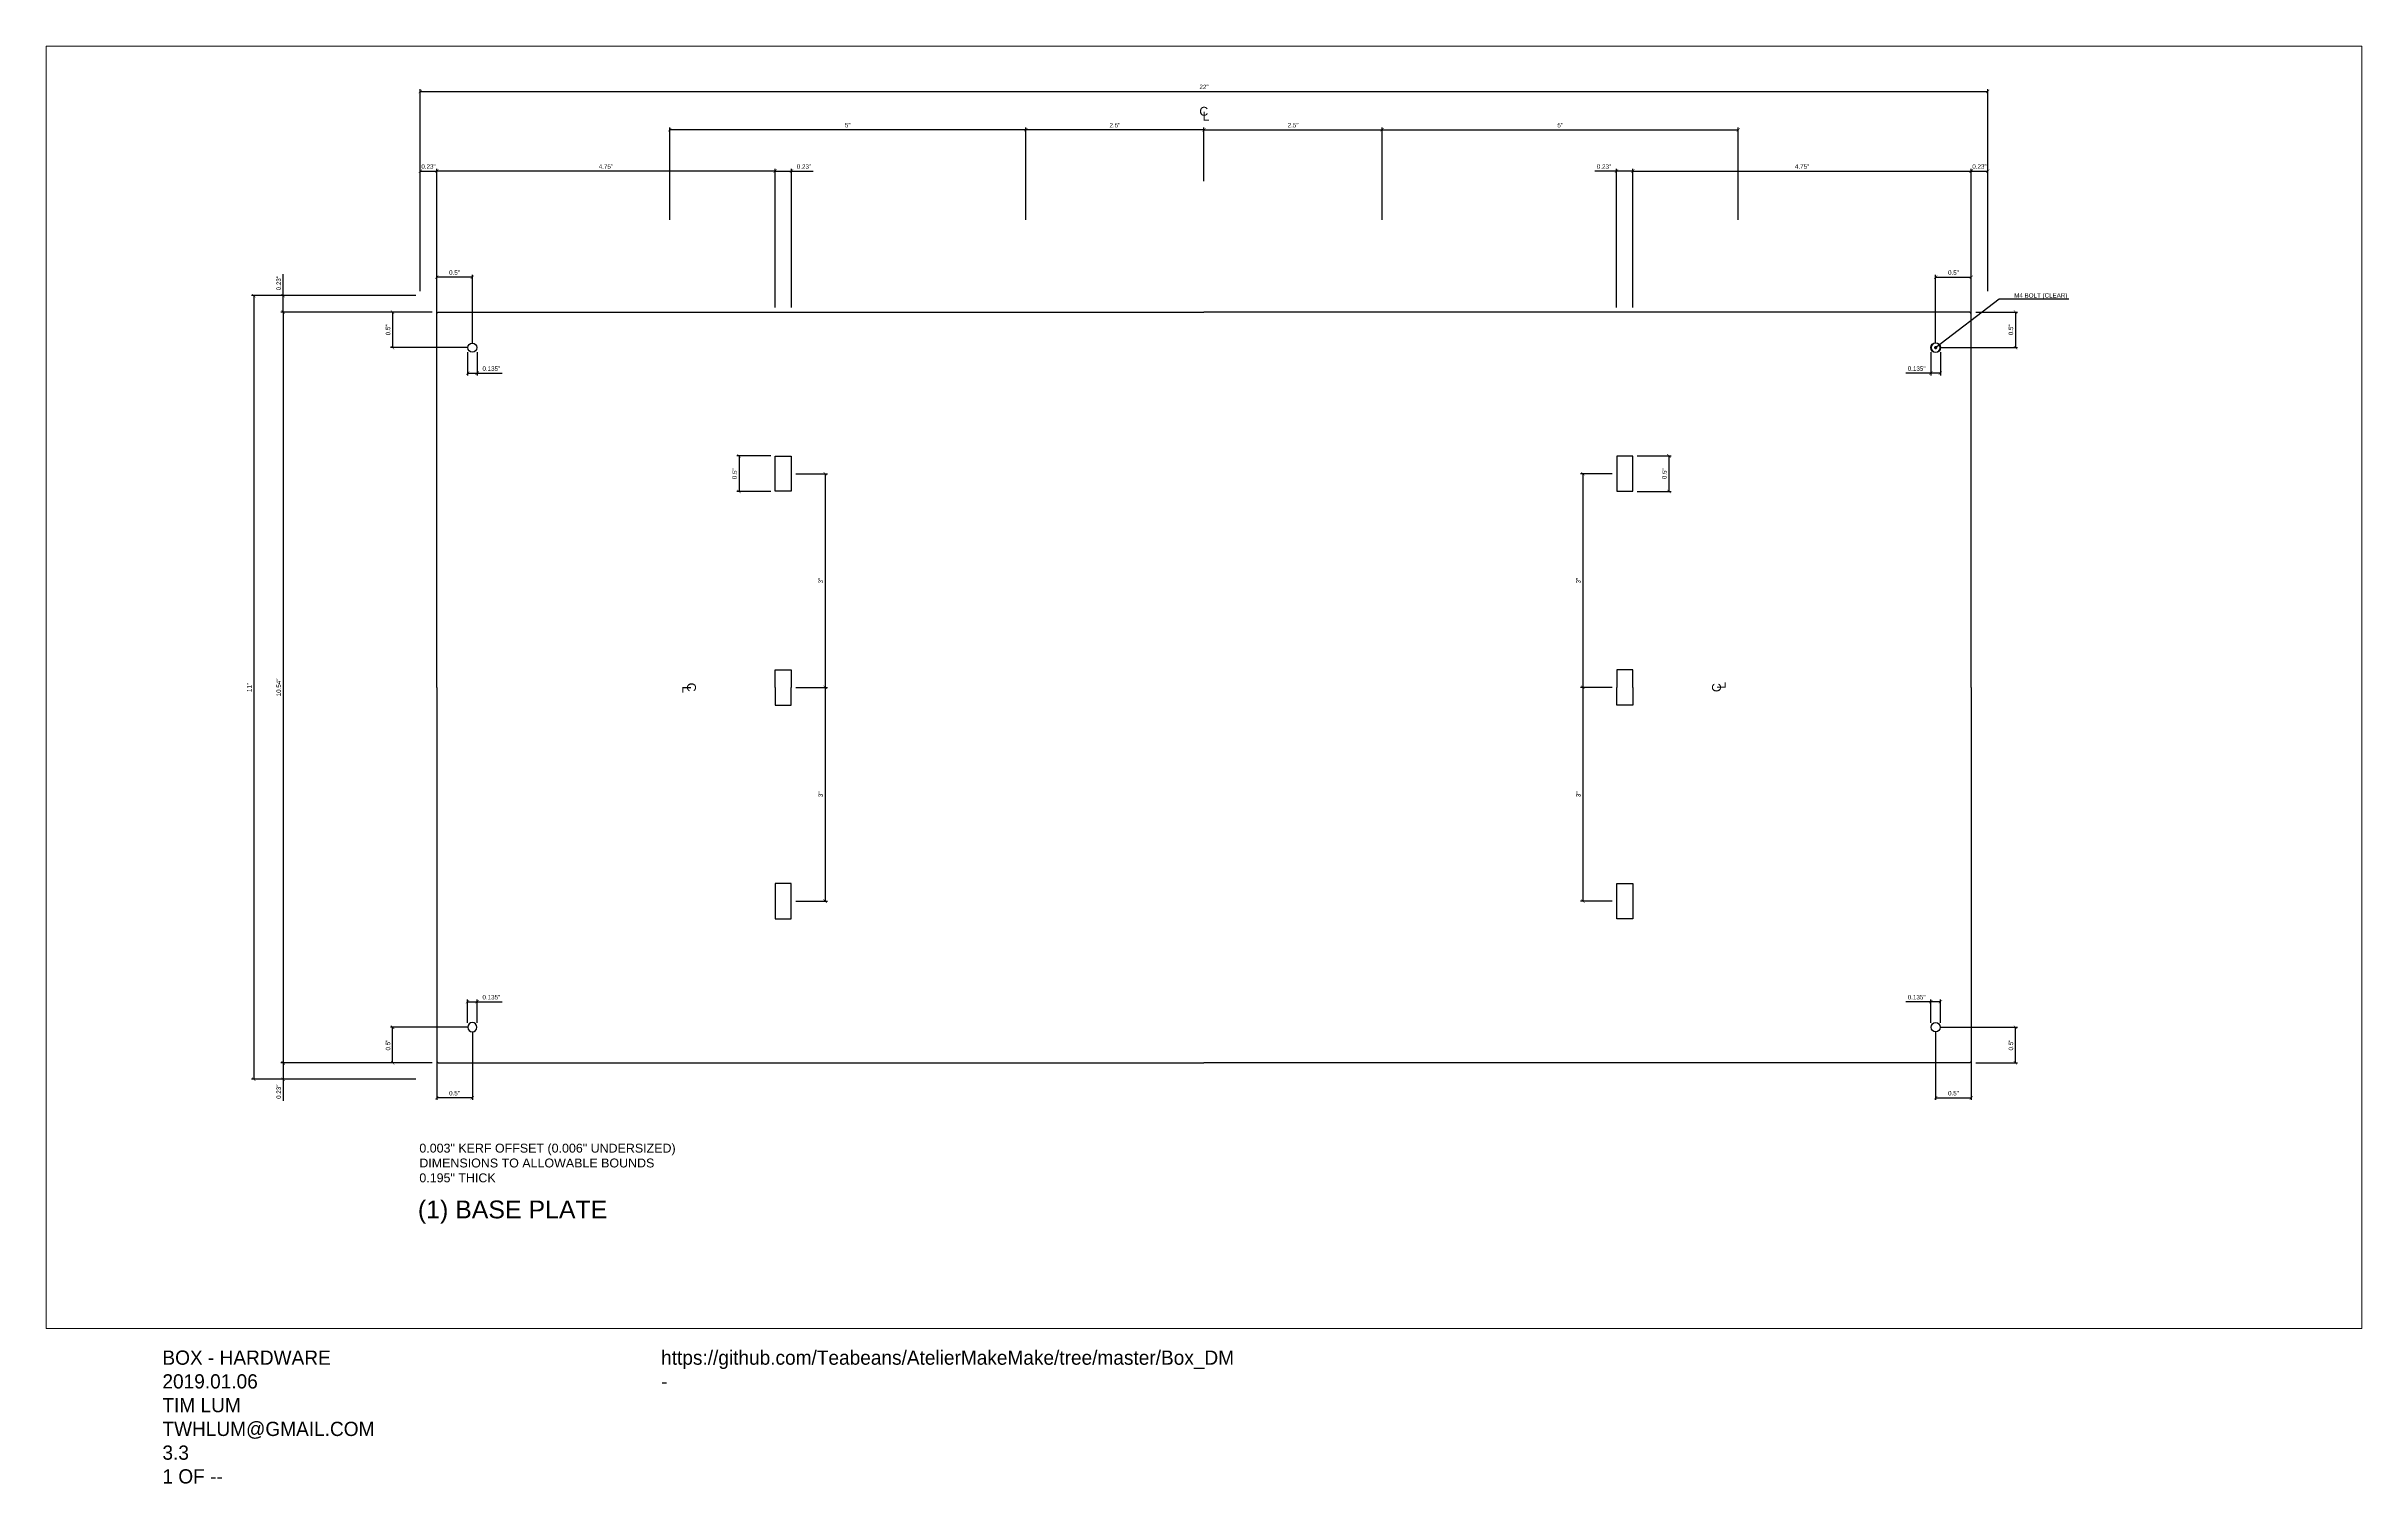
# Paper-space layout 'FloorPlate' of a CAD drawing. Header units: inches. Extents: x 0.8 to 33.2, y 1.1 to 21.2.
# The model-space entities are those that its viewports show. They can reach past a viewport. Long polylines and large blocks are cut down to what shows.
import ezdxf

# ---------------------------------------------------------------- set-up
doc = ezdxf.new("R2010")
doc.units = ezdxf.units.IN
doc.header["$MEASUREMENT"] = 0
doc.layers.add('ANNO', color=6, linetype='Continuous', lineweight=0)
doc.layers.add('CUT', color=1, linetype='Continuous')
doc.styles.get("Standard").update_dxf_attribs({"font": 'arial.ttf'})
doc.dimstyles.get("Standard").update_dxf_attribs({"dimtxt": 0.0625, "dimasz": 0.046875, "dimexe": 0.03125, "dimexo": 0.0625, "dimgap": 0.03125, "dimtad": 1, "dimdec": 4, "dimdsep": 46, "dimtxsty": 'Standard', "dimblk": 'ARCHTICK', "dimcen": 0.09, "dimadec": 0, "dimazin": 0, "dimtfac": 1, "dimtdec": 4, "dimtofl": 0, "dimtmove": 0, "dimatfit": 3, "dimldrblk": 'DOT', "dimfxl": 1, "dimtolj": 1, "dimtzin": 0, "dimarcsym": 0})

# ---------------------------------------------------------------- blocks, each defined once
blk = doc.blocks.new('CL')
at = {"layer": 'ANNO', "char_height": 0.125, "attachment_point": 5, "rotation": 90}
for s, insert in [('C', (0.152, -0.003)), ('L', (0.219, 0.029))]:
    blk.add_mtext_dynamic_manual_height_columns(s, width=0.125, gutter_width=1, heights=[0], dxfattribs=dict(at, insert=insert))
blk = doc.blocks.new('_ArchTick')
at = {"color": 0, "linetype": 'ByBlock', "const_width": 0.15}
blk.add_lwpolyline([(-0.5, -0.5), (0.5, 0.5)], dxfattribs=at)
blk = doc.blocks.new('*D291')
at = {"layer": 'ANNO', "color": 0, "lineweight": -2, "transparency": 16777216}
for p, q in [((1, 65.562), (1, 68.398)), ((1, 68.367), (23, 68.367)), ((23, 65.562), (23, 68.398))]:
    blk.add_line(p, q, dxfattribs=at)
at = {"layer": 'ANNO', "color": 0, "lineweight": -2, "transparency": 16777216, "xscale": 0.046875, "yscale": 0.046875, "zscale": 0.046875, "rotation": 180}
blk.add_blockref('_ArchTick', (1, 68.367), dxfattribs=at)
at = {"layer": 'ANNO', "color": 0, "lineweight": -2, "transparency": 16777216, "xscale": 0.046875, "yscale": 0.046875, "zscale": 0.046875}
blk.add_blockref('_ArchTick', (23, 68.367), dxfattribs=at)
at = {"layer": 'ANNO', "color": 0, "transparency": 16777216, "insert": (12, 68.43), "char_height": 0.0625, "attachment_point": 5}
blk.add_mtext('\\A1;22"', dxfattribs=at)
blk = doc.blocks.new('_Dot')
at = {"color": 0, "linetype": 'ByBlock', "lineweight": -2}
blk.add_line((-0.5, 0), (-1, 0), dxfattribs=at)
at = {"color": 0, "linetype": 'ByBlock', "const_width": 0.5}
blk.add_lwpolyline([(-0.25, 0, 1), (0.25, 0, 1)], format="xyb", close=True, dxfattribs=at)
blk = doc.blocks.new('*D292')
at = {"layer": 'ANNO', "color": 0, "lineweight": -2, "transparency": 16777216}
for p, q in [((1, 65.562), (1, 67.28)), ((1.23, 65.333), (1.23, 67.28)), ((1, 67.249), (1.23, 67.249))]:
    blk.add_line(p, q, dxfattribs=at)
at = {"layer": 'ANNO', "color": 0, "lineweight": -2, "transparency": 16777216, "xscale": 0.046875, "yscale": 0.046875, "zscale": 0.046875, "rotation": 180}
blk.add_blockref('_ArchTick', (1, 67.249), dxfattribs=at)
at = {"layer": 'ANNO', "color": 0, "lineweight": -2, "transparency": 16777216, "xscale": 0.046875, "yscale": 0.046875, "zscale": 0.046875}
blk.add_blockref('_ArchTick', (1.23, 67.249), dxfattribs=at)
at = {"layer": 'ANNO', "color": 0, "transparency": 16777216, "insert": (1.115, 67.312), "char_height": 0.0625, "attachment_point": 5}
blk.add_mtext('\\A1;0.23"', dxfattribs=at)
blk = doc.blocks.new('*D285')
at = {"layer": 'ANNO', "color": 0, "lineweight": -2, "transparency": 16777216}
for p, q in [((22.77, 65.332), (22.77, 67.28)), ((23, 65.562), (23, 67.28)), ((22.77, 67.249), (23, 67.249))]:
    blk.add_line(p, q, dxfattribs=at)
at = {"layer": 'ANNO', "color": 0, "lineweight": -2, "transparency": 16777216, "xscale": 0.046875, "yscale": 0.046875, "zscale": 0.046875, "rotation": 180}
blk.add_blockref('_ArchTick', (22.77, 67.249), dxfattribs=at)
at = {"layer": 'ANNO', "color": 0, "lineweight": -2, "transparency": 16777216, "xscale": 0.046875, "yscale": 0.046875, "zscale": 0.046875}
blk.add_blockref('_ArchTick', (23, 67.249), dxfattribs=at)
at = {"layer": 'ANNO', "color": 0, "transparency": 16777216, "insert": (22.885, 67.312), "char_height": 0.0625, "attachment_point": 5}
blk.add_mtext('\\A1;0.23"', dxfattribs=at)
blk = doc.blocks.new('*D288')
at = {"layer": 'ANNO', "color": 0, "lineweight": -2, "transparency": 16777216}
for p, q in [((9.5, 66.562), (9.5, 67.86)), ((12, 67.829), (9.5, 67.829)), ((12, 67.105), (12, 67.86))]:
    blk.add_line(p, q, dxfattribs=at)
at = {"layer": 'ANNO', "color": 0, "lineweight": -2, "transparency": 16777216, "xscale": 0.046875, "yscale": 0.046875, "zscale": 0.046875, "rotation": 180}
blk.add_blockref('_ArchTick', (9.5, 67.829), dxfattribs=at)
at = {"layer": 'ANNO', "color": 0, "lineweight": -2, "transparency": 16777216, "xscale": 0.046875, "yscale": 0.046875, "zscale": 0.046875}
blk.add_blockref('_ArchTick', (12, 67.829), dxfattribs=at)
at = {"layer": 'ANNO', "color": 0, "transparency": 16777216, "insert": (10.75, 67.892), "char_height": 0.0625, "attachment_point": 5}
blk.add_mtext('\\A1;2.5"', dxfattribs=at)
blk = doc.blocks.new('*D289')
at = {"layer": 'ANNO', "color": 0, "lineweight": -2, "transparency": 16777216}
for p, q in [((4.5, 66.562), (4.5, 67.86)), ((9.5, 67.829), (4.5, 67.829)), ((9.5, 66.562), (9.5, 67.86))]:
    blk.add_line(p, q, dxfattribs=at)
at = {"layer": 'ANNO', "color": 0, "lineweight": -2, "transparency": 16777216, "xscale": 0.046875, "yscale": 0.046875, "zscale": 0.046875, "rotation": 180}
blk.add_blockref('_ArchTick', (4.5, 67.829), dxfattribs=at)
at = {"layer": 'ANNO', "color": 0, "lineweight": -2, "transparency": 16777216, "xscale": 0.046875, "yscale": 0.046875, "zscale": 0.046875}
blk.add_blockref('_ArchTick', (9.5, 67.829), dxfattribs=at)
at = {"layer": 'ANNO', "color": 0, "transparency": 16777216, "insert": (7, 67.892), "char_height": 0.0625, "attachment_point": 5}
blk.add_mtext('\\A1;5"', dxfattribs=at)
blk = doc.blocks.new('*D280')
at = {"layer": 'ANNO', "color": 0, "lineweight": -2, "transparency": 16777216}
for p, q in [((12, 67.105), (12, 67.86)), ((12, 67.829), (14.5, 67.829)), ((14.5, 66.562), (14.5, 67.86))]:
    blk.add_line(p, q, dxfattribs=at)
at = {"layer": 'ANNO', "color": 0, "lineweight": -2, "transparency": 16777216, "xscale": 0.046875, "yscale": 0.046875, "zscale": 0.046875, "rotation": 180}
blk.add_blockref('_ArchTick', (12, 67.829), dxfattribs=at)
at = {"layer": 'ANNO', "color": 0, "lineweight": -2, "transparency": 16777216, "xscale": 0.046875, "yscale": 0.046875, "zscale": 0.046875}
blk.add_blockref('_ArchTick', (14.5, 67.829), dxfattribs=at)
at = {"layer": 'ANNO', "color": 0, "transparency": 16777216, "insert": (13.25, 67.892), "char_height": 0.0625, "attachment_point": 5}
blk.add_mtext('\\A1;2.5"', dxfattribs=at)
blk = doc.blocks.new('*D281')
at = {"layer": 'ANNO', "color": 0, "lineweight": -2, "transparency": 16777216}
for p, q in [((14.5, 66.562), (14.5, 67.86)), ((14.5, 67.829), (19.5, 67.829)), ((19.5, 66.562), (19.5, 67.86))]:
    blk.add_line(p, q, dxfattribs=at)
at = {"layer": 'ANNO', "color": 0, "lineweight": -2, "transparency": 16777216, "xscale": 0.046875, "yscale": 0.046875, "zscale": 0.046875, "rotation": 180}
blk.add_blockref('_ArchTick', (14.5, 67.829), dxfattribs=at)
at = {"layer": 'ANNO', "color": 0, "lineweight": -2, "transparency": 16777216, "xscale": 0.046875, "yscale": 0.046875, "zscale": 0.046875}
blk.add_blockref('_ArchTick', (19.5, 67.829), dxfattribs=at)
at = {"layer": 'ANNO', "color": 0, "transparency": 16777216, "insert": (17, 67.892), "char_height": 0.0625, "attachment_point": 5}
blk.add_mtext('\\A1;5"', dxfattribs=at)
blk = doc.blocks.new('*D290')
at = {"layer": 'ANNO', "color": 0, "lineweight": -2, "transparency": 16777216}
for p, q in [((5.98, 65.332), (5.98, 67.28)), ((6.21, 65.332), (6.21, 67.28)), ((5.98, 67.249), (6.21, 67.249)), ((6.21, 67.249), (6.513, 67.249))]:
    blk.add_line(p, q, dxfattribs=at)
at = {"layer": 'ANNO', "color": 0, "lineweight": -2, "transparency": 16777216, "xscale": 0.046875, "yscale": 0.046875, "zscale": 0.046875, "rotation": 180}
blk.add_blockref('_ArchTick', (5.98, 67.249), dxfattribs=at)
at = {"layer": 'ANNO', "color": 0, "lineweight": -2, "transparency": 16777216, "xscale": 0.046875, "yscale": 0.046875, "zscale": 0.046875}
blk.add_blockref('_ArchTick', (6.21, 67.249), dxfattribs=at)
at = {"layer": 'ANNO', "color": 0, "transparency": 16777216, "insert": (6.385, 67.312), "char_height": 0.0625, "attachment_point": 5}
blk.add_mtext('\\A1;0.23"', dxfattribs=at)
blk = doc.blocks.new('*D282')
at = {"layer": 'ANNO', "color": 0, "lineweight": -2, "transparency": 16777216}
for p, q in [((1.23, 65.332), (1.23, 67.28)), ((5.98, 65.332), (5.98, 67.28)), ((5.98, 67.249), (1.23, 67.249))]:
    blk.add_line(p, q, dxfattribs=at)
at = {"layer": 'ANNO', "color": 0, "lineweight": -2, "transparency": 16777216, "xscale": 0.046875, "yscale": 0.046875, "zscale": 0.046875, "rotation": 180}
blk.add_blockref('_ArchTick', (1.23, 67.249), dxfattribs=at)
at = {"layer": 'ANNO', "color": 0, "lineweight": -2, "transparency": 16777216, "xscale": 0.046875, "yscale": 0.046875, "zscale": 0.046875}
blk.add_blockref('_ArchTick', (5.98, 67.249), dxfattribs=at)
at = {"layer": 'ANNO', "color": 0, "transparency": 16777216, "insert": (3.605, 67.312), "char_height": 0.0625, "attachment_point": 5}
blk.add_mtext('\\A1;4.75"', dxfattribs=at)
blk = doc.blocks.new('*D283')
at = {"layer": 'ANNO', "color": 0, "lineweight": -2, "transparency": 16777216}
for p, q in [((17.79, 65.332), (17.79, 67.28)), ((18.02, 65.332), (18.02, 67.28)), ((17.79, 67.249), (17.487, 67.249)), ((18.02, 67.249), (17.79, 67.249))]:
    blk.add_line(p, q, dxfattribs=at)
at = {"layer": 'ANNO', "color": 0, "lineweight": -2, "transparency": 16777216, "xscale": 0.046875, "yscale": 0.046875, "zscale": 0.046875, "rotation": 180}
blk.add_blockref('_ArchTick', (17.79, 67.249), dxfattribs=at)
at = {"layer": 'ANNO', "color": 0, "lineweight": -2, "transparency": 16777216, "xscale": 0.046875, "yscale": 0.046875, "zscale": 0.046875}
blk.add_blockref('_ArchTick', (18.02, 67.249), dxfattribs=at)
at = {"layer": 'ANNO', "color": 0, "transparency": 16777216, "insert": (17.615, 67.312), "char_height": 0.0625, "attachment_point": 5}
blk.add_mtext('\\A1;0.23"', dxfattribs=at)
blk = doc.blocks.new('*D284')
at = {"layer": 'ANNO', "color": 0, "lineweight": -2, "transparency": 16777216}
for p, q in [((18.02, 65.332), (18.02, 67.28)), ((22.77, 65.332), (22.77, 67.28)), ((18.02, 67.249), (22.77, 67.249))]:
    blk.add_line(p, q, dxfattribs=at)
at = {"layer": 'ANNO', "color": 0, "lineweight": -2, "transparency": 16777216, "xscale": 0.046875, "yscale": 0.046875, "zscale": 0.046875, "rotation": 180}
blk.add_blockref('_ArchTick', (18.02, 67.249), dxfattribs=at)
at = {"layer": 'ANNO', "color": 0, "lineweight": -2, "transparency": 16777216, "xscale": 0.046875, "yscale": 0.046875, "zscale": 0.046875}
blk.add_blockref('_ArchTick', (22.77, 67.249), dxfattribs=at)
at = {"layer": 'ANNO', "color": 0, "transparency": 16777216, "insert": (20.395, 67.312), "char_height": 0.0625, "attachment_point": 5}
blk.add_mtext('\\A1;4.75"', dxfattribs=at)
blk = doc.blocks.new('*D286')
at = {"layer": 'ANNO', "color": 0, "lineweight": -2, "transparency": 16777216}
for p, q in [((1.168, 65.27), (-0.957, 65.27)), ((-0.925, 65.27), (-0.925, 54.73)), ((1.168, 54.73), (-0.957, 54.73))]:
    blk.add_line(p, q, dxfattribs=at)
at = {"layer": 'ANNO', "color": 0, "lineweight": -2, "transparency": 16777216, "xscale": 0.046875, "yscale": 0.046875, "zscale": 0.046875}
for p, rotation in [((-0.925, 65.27), 90), ((-0.925, 54.73), 270)]:
    blk.add_blockref('_ArchTick', p, dxfattribs=dict(at, rotation=rotation))
at = {"layer": 'ANNO', "color": 0, "transparency": 16777216, "insert": (-0.988, 60), "char_height": 0.0625, "attachment_point": 5, "rotation": 90}
blk.add_mtext('\\A1;10.54"', dxfattribs=at)
blk = doc.blocks.new('*D278')
at = {"layer": 'ANNO', "color": 0, "lineweight": -2, "transparency": 16777216}
for p, q in [((-0.925, 65.5), (-0.925, 65.803)), ((0.937, 65.5), (-0.957, 65.5)), ((-0.925, 65.27), (-0.925, 65.5)), ((1.168, 65.27), (-0.957, 65.27))]:
    blk.add_line(p, q, dxfattribs=at)
at = {"layer": 'ANNO', "color": 0, "lineweight": -2, "transparency": 16777216, "xscale": 0.046875, "yscale": 0.046875, "zscale": 0.046875}
for p, rotation in [((-0.925, 65.5), 90), ((-0.925, 65.27), 270)]:
    blk.add_blockref('_ArchTick', p, dxfattribs=dict(at, rotation=rotation))
at = {"layer": 'ANNO', "color": 0, "transparency": 16777216, "insert": (-0.988, 65.675), "char_height": 0.0625, "attachment_point": 5, "rotation": 90}
blk.add_mtext('\\A1;0.23"', dxfattribs=at)
blk = doc.blocks.new('*D287')
at = {"layer": 'ANNO', "color": 0, "lineweight": -2, "transparency": 16777216}
for p, q in [((0.937, 65.5), (-1.369, 65.5)), ((-1.338, 65.5), (-1.338, 54.5)), ((0.937, 54.5), (-1.369, 54.5))]:
    blk.add_line(p, q, dxfattribs=at)
at = {"layer": 'ANNO', "color": 0, "lineweight": -2, "transparency": 16777216, "xscale": 0.046875, "yscale": 0.046875, "zscale": 0.046875}
for p, rotation in [((-1.338, 65.5), 90), ((-1.338, 54.5), 270)]:
    blk.add_blockref('_ArchTick', p, dxfattribs=dict(at, rotation=rotation))
at = {"layer": 'ANNO', "color": 0, "transparency": 16777216, "insert": (-1.401, 60), "char_height": 0.0625, "attachment_point": 5, "rotation": 90}
blk.add_mtext('\\A1;11"', dxfattribs=at)
blk = doc.blocks.new('*D279')
at = {"layer": 'ANNO', "color": 0, "lineweight": -2, "transparency": 16777216}
for p, q in [((1.168, 54.73), (-0.957, 54.73)), ((-0.925, 54.73), (-0.925, 54.5)), ((0.937, 54.5), (-0.957, 54.5)), ((-0.925, 54.5), (-0.925, 54.197))]:
    blk.add_line(p, q, dxfattribs=at)
at = {"layer": 'ANNO', "color": 0, "lineweight": -2, "transparency": 16777216, "xscale": 0.046875, "yscale": 0.046875, "zscale": 0.046875}
for p, rotation in [((-0.925, 54.73), 90), ((-0.925, 54.5), 270)]:
    blk.add_blockref('_ArchTick', p, dxfattribs=dict(at, rotation=rotation))
at = {"layer": 'ANNO', "color": 0, "transparency": 16777216, "insert": (-0.988, 54.325), "char_height": 0.0625, "attachment_point": 5, "rotation": 90}
blk.add_mtext('\\A1;0.23"', dxfattribs=at)
blk = doc.blocks.new('*D299')
at = {"layer": 'ANNO', "color": 0, "lineweight": -2, "transparency": 16777216}
for p, q in [((22.27, 64.832), (22.27, 65.791)), ((22.27, 65.76), (22.77, 65.76)), ((22.77, 64.832), (22.77, 65.791))]:
    blk.add_line(p, q, dxfattribs=at)
at = {"layer": 'ANNO', "color": 0, "lineweight": -2, "transparency": 16777216, "xscale": 0.046875, "yscale": 0.046875, "zscale": 0.046875, "rotation": 180}
blk.add_blockref('_ArchTick', (22.27, 65.76), dxfattribs=at)
at = {"layer": 'ANNO', "color": 0, "lineweight": -2, "transparency": 16777216, "xscale": 0.046875, "yscale": 0.046875, "zscale": 0.046875}
blk.add_blockref('_ArchTick', (22.77, 65.76), dxfattribs=at)
at = {"layer": 'ANNO', "color": 0, "transparency": 16777216, "insert": (22.52, 65.823), "char_height": 0.0625, "attachment_point": 5}
blk.add_mtext('\\A1;0.5"', dxfattribs=at)
blk = doc.blocks.new('*D300')
at = {"layer": 'ANNO', "color": 0, "lineweight": -2, "transparency": 16777216}
for p, q in [((22.832, 65.27), (23.421, 65.27)), ((23.39, 65.27), (23.39, 64.77)), ((22.332, 64.77), (23.421, 64.77))]:
    blk.add_line(p, q, dxfattribs=at)
at = {"layer": 'ANNO', "color": 0, "lineweight": -2, "transparency": 16777216, "xscale": 0.046875, "yscale": 0.046875, "zscale": 0.046875}
for p, rotation in [((23.39, 65.27), 90), ((23.39, 64.77), 270)]:
    blk.add_blockref('_ArchTick', p, dxfattribs=dict(at, rotation=rotation))
at = {"layer": 'ANNO', "color": 0, "transparency": 16777216, "insert": (23.327, 65.02), "char_height": 0.0625, "attachment_point": 5, "rotation": 90}
blk.add_mtext('\\A1;0.5"', dxfattribs=at)
blk = doc.blocks.new('*D304')
at = {"layer": 'ANNO', "color": 0, "lineweight": -2, "transparency": 16777216}
for p, q in [((22.202, 64.707), (22.202, 64.381)), ((22.337, 64.707), (22.337, 64.381)), ((22.202, 64.412), (21.851, 64.412)), ((22.337, 64.412), (22.202, 64.412))]:
    blk.add_line(p, q, dxfattribs=at)
at = {"layer": 'ANNO', "color": 0, "lineweight": -2, "transparency": 16777216, "xscale": 0.046875, "yscale": 0.046875, "zscale": 0.046875, "rotation": 180}
blk.add_blockref('_ArchTick', (22.202, 64.412), dxfattribs=at)
at = {"layer": 'ANNO', "color": 0, "lineweight": -2, "transparency": 16777216, "xscale": 0.046875, "yscale": 0.046875, "zscale": 0.046875}
blk.add_blockref('_ArchTick', (22.337, 64.412), dxfattribs=at)
at = {"layer": 'ANNO', "color": 0, "transparency": 16777216, "insert": (22.003, 64.475), "char_height": 0.0625, "attachment_point": 5}
blk.add_mtext('\\A1;0.135"', dxfattribs=at)
blk = doc.blocks.new('*D301')
at = {"layer": 'ANNO', "color": 0, "lineweight": -2, "transparency": 16777216}
for p, q in [((1.23, 64.832), (1.23, 65.791)), ((1.73, 65.76), (1.23, 65.76)), ((1.73, 64.832), (1.73, 65.791))]:
    blk.add_line(p, q, dxfattribs=at)
at = {"layer": 'ANNO', "color": 0, "lineweight": -2, "transparency": 16777216, "xscale": 0.046875, "yscale": 0.046875, "zscale": 0.046875, "rotation": 180}
blk.add_blockref('_ArchTick', (1.23, 65.76), dxfattribs=at)
at = {"layer": 'ANNO', "color": 0, "lineweight": -2, "transparency": 16777216, "xscale": 0.046875, "yscale": 0.046875, "zscale": 0.046875}
blk.add_blockref('_ArchTick', (1.73, 65.76), dxfattribs=at)
at = {"layer": 'ANNO', "color": 0, "transparency": 16777216, "insert": (1.48, 65.823), "char_height": 0.0625, "attachment_point": 5}
blk.add_mtext('\\A1;0.5"', dxfattribs=at)
blk = doc.blocks.new('*D302')
at = {"layer": 'ANNO', "color": 0, "lineweight": -2, "transparency": 16777216}
for p, q in [((1.168, 65.27), (0.579, 65.27)), ((0.61, 65.27), (0.61, 64.77)), ((1.668, 64.77), (0.579, 64.77))]:
    blk.add_line(p, q, dxfattribs=at)
at = {"layer": 'ANNO', "color": 0, "lineweight": -2, "transparency": 16777216, "xscale": 0.046875, "yscale": 0.046875, "zscale": 0.046875}
for p, rotation in [((0.61, 65.27), 90), ((0.61, 64.77), 270)]:
    blk.add_blockref('_ArchTick', p, dxfattribs=dict(at, rotation=rotation))
at = {"layer": 'ANNO', "color": 0, "transparency": 16777216, "insert": (0.547, 65.02), "char_height": 0.0625, "attachment_point": 5, "rotation": 90}
blk.add_mtext('\\A1;0.5"', dxfattribs=at)
blk = doc.blocks.new('*D303')
at = {"layer": 'ANNO', "color": 0, "lineweight": -2, "transparency": 16777216}
for p, q in [((1.663, 64.707), (1.663, 64.381)), ((1.798, 64.707), (1.798, 64.381)), ((1.663, 64.412), (1.798, 64.412)), ((1.798, 64.412), (2.149, 64.412))]:
    blk.add_line(p, q, dxfattribs=at)
at = {"layer": 'ANNO', "color": 0, "lineweight": -2, "transparency": 16777216, "xscale": 0.046875, "yscale": 0.046875, "zscale": 0.046875, "rotation": 180}
blk.add_blockref('_ArchTick', (1.663, 64.412), dxfattribs=at)
at = {"layer": 'ANNO', "color": 0, "lineweight": -2, "transparency": 16777216, "xscale": 0.046875, "yscale": 0.046875, "zscale": 0.046875}
blk.add_blockref('_ArchTick', (1.798, 64.412), dxfattribs=at)
at = {"layer": 'ANNO', "color": 0, "transparency": 16777216, "insert": (1.997, 64.475), "char_height": 0.0625, "attachment_point": 5}
blk.add_mtext('\\A1;0.135"', dxfattribs=at)
blk = doc.blocks.new('*D293')
at = {"layer": 'ANNO', "color": 0, "lineweight": -2, "transparency": 16777216}
for p, q in [((22.27, 55.167), (22.27, 54.209)), ((22.77, 55.167), (22.77, 54.209)), ((22.27, 54.24), (22.77, 54.24))]:
    blk.add_line(p, q, dxfattribs=at)
at = {"layer": 'ANNO', "color": 0, "lineweight": -2, "transparency": 16777216, "xscale": 0.046875, "yscale": 0.046875, "zscale": 0.046875, "rotation": 180}
blk.add_blockref('_ArchTick', (22.27, 54.24), dxfattribs=at)
at = {"layer": 'ANNO', "color": 0, "lineweight": -2, "transparency": 16777216, "xscale": 0.046875, "yscale": 0.046875, "zscale": 0.046875}
blk.add_blockref('_ArchTick', (22.77, 54.24), dxfattribs=at)
at = {"layer": 'ANNO', "color": 0, "transparency": 16777216, "insert": (22.52, 54.303), "char_height": 0.0625, "attachment_point": 5}
blk.add_mtext('\\A1;0.5"', dxfattribs=at)
blk = doc.blocks.new('*D294')
at = {"layer": 'ANNO', "color": 0, "lineweight": -2, "transparency": 16777216}
for p, q in [((22.332, 55.23), (23.421, 55.23)), ((23.39, 54.73), (23.39, 55.23)), ((22.832, 54.73), (23.421, 54.73))]:
    blk.add_line(p, q, dxfattribs=at)
at = {"layer": 'ANNO', "color": 0, "lineweight": -2, "transparency": 16777216, "xscale": 0.046875, "yscale": 0.046875, "zscale": 0.046875}
for p, rotation in [((23.39, 55.23), 90), ((23.39, 54.73), 270)]:
    blk.add_blockref('_ArchTick', p, dxfattribs=dict(at, rotation=rotation))
at = {"layer": 'ANNO', "color": 0, "transparency": 16777216, "insert": (23.327, 54.98), "char_height": 0.0625, "attachment_point": 5, "rotation": 90}
blk.add_mtext('\\A1;0.5"', dxfattribs=at)
blk = doc.blocks.new('*D295')
at = {"layer": 'ANNO', "color": 0, "lineweight": -2, "transparency": 16777216}
for p, q in [((22.202, 55.588), (21.851, 55.588)), ((22.202, 55.292), (22.202, 55.619)), ((22.337, 55.588), (22.202, 55.588)), ((22.337, 55.292), (22.337, 55.619))]:
    blk.add_line(p, q, dxfattribs=at)
at = {"layer": 'ANNO', "color": 0, "lineweight": -2, "transparency": 16777216, "xscale": 0.046875, "yscale": 0.046875, "zscale": 0.046875, "rotation": 180}
blk.add_blockref('_ArchTick', (22.202, 55.588), dxfattribs=at)
at = {"layer": 'ANNO', "color": 0, "lineweight": -2, "transparency": 16777216, "xscale": 0.046875, "yscale": 0.046875, "zscale": 0.046875}
blk.add_blockref('_ArchTick', (22.337, 55.588), dxfattribs=at)
at = {"layer": 'ANNO', "color": 0, "transparency": 16777216, "insert": (22.003, 55.651), "char_height": 0.0625, "attachment_point": 5}
blk.add_mtext('\\A1;0.135"', dxfattribs=at)
blk = doc.blocks.new('*D296')
at = {"layer": 'ANNO', "color": 0, "lineweight": -2, "transparency": 16777216}
for p, q in [((1.23, 55.167), (1.23, 54.209)), ((1.73, 55.167), (1.73, 54.209)), ((1.73, 54.24), (1.23, 54.24))]:
    blk.add_line(p, q, dxfattribs=at)
at = {"layer": 'ANNO', "color": 0, "lineweight": -2, "transparency": 16777216, "xscale": 0.046875, "yscale": 0.046875, "zscale": 0.046875, "rotation": 180}
blk.add_blockref('_ArchTick', (1.23, 54.24), dxfattribs=at)
at = {"layer": 'ANNO', "color": 0, "lineweight": -2, "transparency": 16777216, "xscale": 0.046875, "yscale": 0.046875, "zscale": 0.046875}
blk.add_blockref('_ArchTick', (1.73, 54.24), dxfattribs=at)
at = {"layer": 'ANNO', "color": 0, "transparency": 16777216, "insert": (1.48, 54.303), "char_height": 0.0625, "attachment_point": 5}
blk.add_mtext('\\A1;0.5"', dxfattribs=at)
blk = doc.blocks.new('*D297')
at = {"layer": 'ANNO', "color": 0, "lineweight": -2, "transparency": 16777216}
for p, q in [((1.668, 55.23), (0.579, 55.23)), ((0.61, 54.73), (0.61, 55.23)), ((1.168, 54.73), (0.579, 54.73))]:
    blk.add_line(p, q, dxfattribs=at)
at = {"layer": 'ANNO', "color": 0, "lineweight": -2, "transparency": 16777216, "xscale": 0.046875, "yscale": 0.046875, "zscale": 0.046875}
for p, rotation in [((0.61, 55.23), 90), ((0.61, 54.73), 270)]:
    blk.add_blockref('_ArchTick', p, dxfattribs=dict(at, rotation=rotation))
at = {"layer": 'ANNO', "color": 0, "transparency": 16777216, "insert": (0.547, 54.98), "char_height": 0.0625, "attachment_point": 5, "rotation": 90}
blk.add_mtext('\\A1;0.5"', dxfattribs=at)
blk = doc.blocks.new('*D298')
at = {"layer": 'ANNO', "color": 0, "lineweight": -2, "transparency": 16777216}
for p, q in [((1.663, 55.292), (1.663, 55.619)), ((1.663, 55.588), (1.798, 55.588)), ((1.798, 55.292), (1.798, 55.619)), ((1.798, 55.588), (2.149, 55.588))]:
    blk.add_line(p, q, dxfattribs=at)
at = {"layer": 'ANNO', "color": 0, "lineweight": -2, "transparency": 16777216, "xscale": 0.046875, "yscale": 0.046875, "zscale": 0.046875, "rotation": 180}
blk.add_blockref('_ArchTick', (1.663, 55.588), dxfattribs=at)
at = {"layer": 'ANNO', "color": 0, "lineweight": -2, "transparency": 16777216, "xscale": 0.046875, "yscale": 0.046875, "zscale": 0.046875}
blk.add_blockref('_ArchTick', (1.798, 55.588), dxfattribs=at)
at = {"layer": 'ANNO', "color": 0, "transparency": 16777216, "insert": (1.997, 55.651), "char_height": 0.0625, "attachment_point": 5}
blk.add_mtext('\\A1;0.135"', dxfattribs=at)
blk = doc.blocks.new('BottomPlate_V2_Quarter')
at = {"layer": 'CUT'}
blk.add_lwpolyline([(-0.966, -1.279), (-0.966, 3.96, -0.414214), (-0.934, 3.991), (9.804, 3.991)], format="xyb", dxfattribs=at)
blk.add_lwpolyline([(4.011, 1.474), (3.787, 1.474), (3.787, 1.968), (4.011, 1.968)], close=True, dxfattribs=at)
blk.add_lwpolyline([(3.787, -1.279), (3.787, -1.032), (4.011, -1.032), (4.011, -1.279)], dxfattribs=at)
blk.add_circle((-0.466, 3.491), 0.0645, dxfattribs=at)
blk = doc.blocks.new('BottomPlate_V2')
blk.add_blockref('BottomPlate_V2_Quarter', (-9.804, 1.279))
at = {"xscale": -1}
blk.add_blockref('BottomPlate_V2_Quarter', (9.804, 1.279), dxfattribs=at)
at = {"xscale": -1, "rotation": 180}
blk.add_blockref('BottomPlate_V2_Quarter', (-9.804, -1.279), dxfattribs=at)
at = {"rotation": 180}
blk.add_blockref('BottomPlate_V2_Quarter', (9.804, -1.279), dxfattribs=at)
blk = doc.blocks.new('*D305')
at = {"layer": 'ANNO', "color": 0, "lineweight": -2, "transparency": 16777216}
for p, q in [((18.082, 63.25), (18.557, 63.25)), ((18.526, 63.25), (18.526, 62.75)), ((18.082, 62.75), (18.557, 62.75))]:
    blk.add_line(p, q, dxfattribs=at)
at = {"layer": 'ANNO', "color": 0, "lineweight": -2, "transparency": 16777216, "xscale": 0.046875, "yscale": 0.046875, "zscale": 0.046875}
for p, rotation in [((18.526, 63.25), 90), ((18.526, 62.75), 270)]:
    blk.add_blockref('_ArchTick', p, dxfattribs=dict(at, rotation=rotation))
at = {"layer": 'ANNO', "color": 0, "transparency": 16777216, "insert": (18.463, 63), "char_height": 0.0625, "attachment_point": 5, "rotation": 90}
blk.add_mtext('\\A1;0.5"', dxfattribs=at)
blk = doc.blocks.new('*D306')
at = {"layer": 'ANNO', "color": 0, "lineweight": -2, "transparency": 16777216}
for p, q in [((17.727, 63), (17.287, 63)), ((17.318, 63), (17.318, 60)), ((17.73, 60), (17.287, 60))]:
    blk.add_line(p, q, dxfattribs=at)
at = {"layer": 'ANNO', "color": 0, "lineweight": -2, "transparency": 16777216, "xscale": 0.046875, "yscale": 0.046875, "zscale": 0.046875}
for p, rotation in [((17.318, 63), 90), ((17.318, 60), 270)]:
    blk.add_blockref('_ArchTick', p, dxfattribs=dict(at, rotation=rotation))
at = {"layer": 'ANNO', "color": 0, "transparency": 16777216, "insert": (17.255, 61.5), "char_height": 0.0625, "attachment_point": 5, "rotation": 90}
blk.add_mtext('\\A1;3"', dxfattribs=at)
blk = doc.blocks.new('*D307')
at = {"layer": 'ANNO', "color": 0, "lineweight": -2, "transparency": 16777216}
for p, q in [((17.73, 60), (17.287, 60)), ((17.318, 60), (17.318, 57)), ((17.727, 57), (17.287, 57))]:
    blk.add_line(p, q, dxfattribs=at)
at = {"layer": 'ANNO', "color": 0, "lineweight": -2, "transparency": 16777216, "xscale": 0.046875, "yscale": 0.046875, "zscale": 0.046875}
for p, rotation in [((17.318, 60), 90), ((17.318, 57), 270)]:
    blk.add_blockref('_ArchTick', p, dxfattribs=dict(at, rotation=rotation))
at = {"layer": 'ANNO', "color": 0, "transparency": 16777216, "insert": (17.255, 58.5), "char_height": 0.0625, "attachment_point": 5, "rotation": 90}
blk.add_mtext('\\A1;3"', dxfattribs=at)
blk = doc.blocks.new('*D308')
at = {"layer": 'ANNO', "color": 0, "lineweight": -2, "transparency": 16777216}
for p, q in [((5.918, 63.25), (5.443, 63.25)), ((5.474, 63.25), (5.474, 62.75)), ((5.918, 62.75), (5.443, 62.75))]:
    blk.add_line(p, q, dxfattribs=at)
at = {"layer": 'ANNO', "color": 0, "lineweight": -2, "transparency": 16777216, "xscale": 0.046875, "yscale": 0.046875, "zscale": 0.046875}
for p, rotation in [((5.474, 63.25), 90), ((5.474, 62.75), 270)]:
    blk.add_blockref('_ArchTick', p, dxfattribs=dict(at, rotation=rotation))
at = {"layer": 'ANNO', "color": 0, "transparency": 16777216, "insert": (5.411, 63), "char_height": 0.0625, "attachment_point": 5, "rotation": 90}
blk.add_mtext('\\A1;0.5"', dxfattribs=at)
blk = doc.blocks.new('*D309')
at = {"layer": 'ANNO', "color": 0, "lineweight": -2, "transparency": 16777216}
for p, q in [((6.273, 63), (6.713, 63)), ((6.682, 63), (6.682, 60)), ((6.27, 60), (6.713, 60))]:
    blk.add_line(p, q, dxfattribs=at)
at = {"layer": 'ANNO', "color": 0, "lineweight": -2, "transparency": 16777216, "xscale": 0.046875, "yscale": 0.046875, "zscale": 0.046875}
for p, rotation in [((6.682, 63), 90), ((6.682, 60), 270)]:
    blk.add_blockref('_ArchTick', p, dxfattribs=dict(at, rotation=rotation))
at = {"layer": 'ANNO', "color": 0, "transparency": 16777216, "insert": (6.619, 61.5), "char_height": 0.0625, "attachment_point": 5, "rotation": 90}
blk.add_mtext('\\A1;3"', dxfattribs=at)
blk = doc.blocks.new('*D310')
at = {"layer": 'ANNO', "color": 0, "lineweight": -2, "transparency": 16777216}
for p, q in [((6.27, 60), (6.713, 60)), ((6.682, 60), (6.682, 57)), ((6.273, 57), (6.713, 57))]:
    blk.add_line(p, q, dxfattribs=at)
at = {"layer": 'ANNO', "color": 0, "lineweight": -2, "transparency": 16777216, "xscale": 0.046875, "yscale": 0.046875, "zscale": 0.046875}
for p, rotation in [((6.682, 60), 90), ((6.682, 57), 270)]:
    blk.add_blockref('_ArchTick', p, dxfattribs=dict(at, rotation=rotation))
at = {"layer": 'ANNO', "color": 0, "transparency": 16777216, "insert": (6.619, 58.5), "char_height": 0.0625, "attachment_point": 5, "rotation": 90}
blk.add_mtext('\\A1;3"', dxfattribs=at)

msp = doc.modelspace()

# ---------------------------------------------------------------- linework, layer by layer
msp.add_circle((22.27, 64.77), 0.0675)

# ---------------------------------------------------------------- block references
for p, rotation in [((12, 68.23859), 270), ((4.95721, 60), 180)]:
    msp.add_blockref('CL', p, dxfattribs=dict(rotation=rotation))
for name, p in [('BottomPlate_V2', (12, 60)), ('CL', (19.04279, 60))]:
    msp.add_blockref(name, p)

# ---------------------------------------------------------------- texts
at = {"layer": 'ANNO', "insert": (23.37233, 65.45275), "char_height": 0.0625, "attachment_point": 7}
msp.add_mtext('\\A1;M4 BOLT (CLEAR)', dxfattribs=at)
at = {"layer": 'ANNO', "attachment_point": 1}
for s, insert, char_height in [('0.003" KERF OFFSET (0.006" UNDERSIZED)^JDIMENSIONS TO ALLOWABLE BOUNDS\\P0.195" THICK', (0.98614, 53.59513), 0.125), ('(1) BASE PLATE', (0.96567, 52.79688), 0.25)]:
    msp.add_mtext_dynamic_manual_height_columns(s, width=6.5687803, gutter_width=1, heights=[0], dxfattribs=dict(at, insert=insert, char_height=char_height))

# ---------------------------------------------------------------- dimensions: what is measured, and where the dimension line sits
at = {"layer": 'ANNO'}
for base, p1, p2, picture, middle in [((23, 68.36723), (1, 65.5), (23, 65.5), '*D291', (12, 68.42986)), ((4.5, 67.82853), (9.5, 66.5), (4.5, 66.5), '*D289', (7, 67.89156)), ((9.5, 67.82853), (12, 67.04279), (9.5, 66.5), '*D288', (10.75, 67.89169)), ((1.23, 67.24879), (5.98, 65.27), (1.23, 65.27), '*D282', (3.605, 67.31182)), ((6.21, 67.24879), (5.98, 65.27), (6.21, 65.27), '*D290', (6.38473, 67.31197)), ((22.77, 65.76007), (22.27, 64.77), (22.77, 64.77), '*D299', (22.52, 65.82323)), ((22.2025, 64.41218), (22.3375, 64.77), (22.2025, 64.77), '*D304', (22.00349, 64.47537)), ((22.2025, 55.58782), (22.3375, 55.23), (22.2025, 55.23), '*D295', (22.00349, 55.651)), ((22.77, 54.23993), (22.27, 55.23), (22.77, 55.23), '*D293', (22.52, 54.30309))]:
    dim = msp.add_linear_dim(base=base, p1=p1, p2=p2, dimstyle='Standard', override={"dimpost": '"'}, dxfattribs=at)
    dim.commit()
    dim.dimension.update_dxf_attribs({"geometry": picture, "text_midpoint": middle})
for base, p1, p2, angle, picture, middle in [((14.5, 67.82853), (12, 67.04279), (14.5, 66.5), 180, '*D280', (13.25, 67.89169)), ((19.5, 67.82853), (14.5, 66.5), (19.5, 66.5), 180, '*D281', (17, 67.89156)), ((17.79, 67.24879), (18.02, 65.27), (17.79, 65.27), 180, '*D283', (17.61527, 67.31197)), ((22.77, 67.24879), (18.02, 65.27), (22.77, 65.27), 180, '*D284', (20.395, 67.31182)), ((-0.92525, 65.5), (1.23, 65.27), (1, 65.5), 90, '*D278', (-0.98843, 65.67473)), ((1.23, 65.76007), (1.73, 64.77), (1.23, 64.77), 180, '*D301', (1.48, 65.82323)), ((-1.33816, 54.5), (1, 65.5), (1, 54.5), 90, '*D287', (-1.40078, 60)), ((-0.92525, 54.73), (1.23, 65.27), (1.23, 54.73), 90, '*D286', (-0.98841, 60)), ((0.61003, 64.77), (1.23, 65.27), (1.73, 64.77), 90, '*D302', (0.54687, 65.02)), ((23.38997, 64.77), (22.77, 65.27), (22.27, 64.77), 90, '*D300', (23.32681, 65.02)), ((1.7975, 64.41218), (1.6625, 64.77), (1.7975, 64.77), 180, '*D303', (1.99651, 64.47537)), ((5.47382, 62.75), (5.98, 63.25), (5.98, 62.75), 90, '*D308', (5.41066, 63)), ((18.52618, 62.75), (18.02, 63.25), (18.02, 62.75), 90, '*D305', (18.46302, 63)), ((6.68175, 60), (6.21, 63), (6.207, 60), 90, '*D309', (6.61857, 61.5)), ((17.31825, 60), (17.79, 63), (17.793, 60), 90, '*D306', (17.25507, 61.5)), ((6.68175, 57), (6.207, 60), (6.21, 57), 90, '*D310', (6.61857, 58.5)), ((17.31825, 57), (17.793, 60), (17.79, 57), 90, '*D307', (17.25507, 58.5)), ((1.7975, 55.58782), (1.6625, 55.23), (1.7975, 55.23), 180, '*D298', (1.99651, 55.651)), ((0.61003, 55.23), (1.23, 54.73), (1.73, 55.23), 270, '*D297', (0.54687, 54.98)), ((23.38997, 55.23), (22.77, 54.73), (22.27, 55.23), 270, '*D294', (23.32681, 54.98)), ((1.23, 54.23993), (1.73, 55.23), (1.23, 55.23), 180, '*D296', (1.48, 54.30309)), ((-0.92525, 54.5), (1.23, 54.73), (1, 54.5), 90, '*D279', (-0.98843, 54.32527))]:
    dim = msp.add_linear_dim(base=base, p1=p1, p2=p2, angle=angle, dimstyle='Standard', override={"dimpost": '"'}, dxfattribs=at)
    dim.commit()
    dim.dimension.update_dxf_attribs({"geometry": picture, "text_midpoint": middle})
for base, p1, p2, picture, middle in [((1.23, 67.24879), (1, 65.5), (1.23, 65.27), '*D292', (1.115, 67.24879)), ((23, 67.24879), (22.77, 65.27), (23, 65.5), '*D285', (22.885, 67.24879))]:
    dim = msp.add_linear_dim(base=base, p1=p1, p2=p2, dimstyle='Standard', override={"dimpost": '"'}, dxfattribs=at)
    dim.commit()
    dim.dimension.update_dxf_attribs({"geometry": picture, "text_midpoint": middle, "dimtype": 160})

# ---------------------------------------------------------------- leaders
at = {"layer": 'ANNO', "annotation_type": 0, "has_hookline": 1, "hookline_direction": 0, "text_width": 0.73751}
msp.add_leader([(22.27, 64.77), (23.16363, 65.45275), (23.37233, 65.45275)], dimstyle='Standard', dxfattribs=at)

psp = doc.layouts.new('FloorPlate')

# ---------------------------------------------------------------- texts
at = {"layer": 'ANNO', "char_height": 0.2, "attachment_point": 1}
for s, insert in [('{\\fUbuntu|b0|i0|c0|p34;BOX - HARDWARE\\P2019.01.06\\PTIM LUM\\PTWHLUM@GMAIL.COM\\P3.3\\P1 OF --}', (2.38, 2.942)), ('{\\fUbuntu|b0|i0|c0|p34;https://github.com/Teabeans/AtelierMakeMake/tree/master/Box_DM\\P-}', (9.38, 2.942))]:
    psp.add_mtext_dynamic_manual_height_columns(s, width=3.50241, gutter_width=1, heights=[0], dxfattribs=dict(at, insert=insert))

# ---------------------------------------------------------------- viewports
at = {"layer": '0', "view_target_point": (-117.40834, 108.36181)}
psp.add_viewport(center=(17, 12.25), size=(32.5, 18), view_center_point=(129.40834, -48.36181), view_height=18, dxfattribs=at)

doc.saveas('drawing.dxf')
